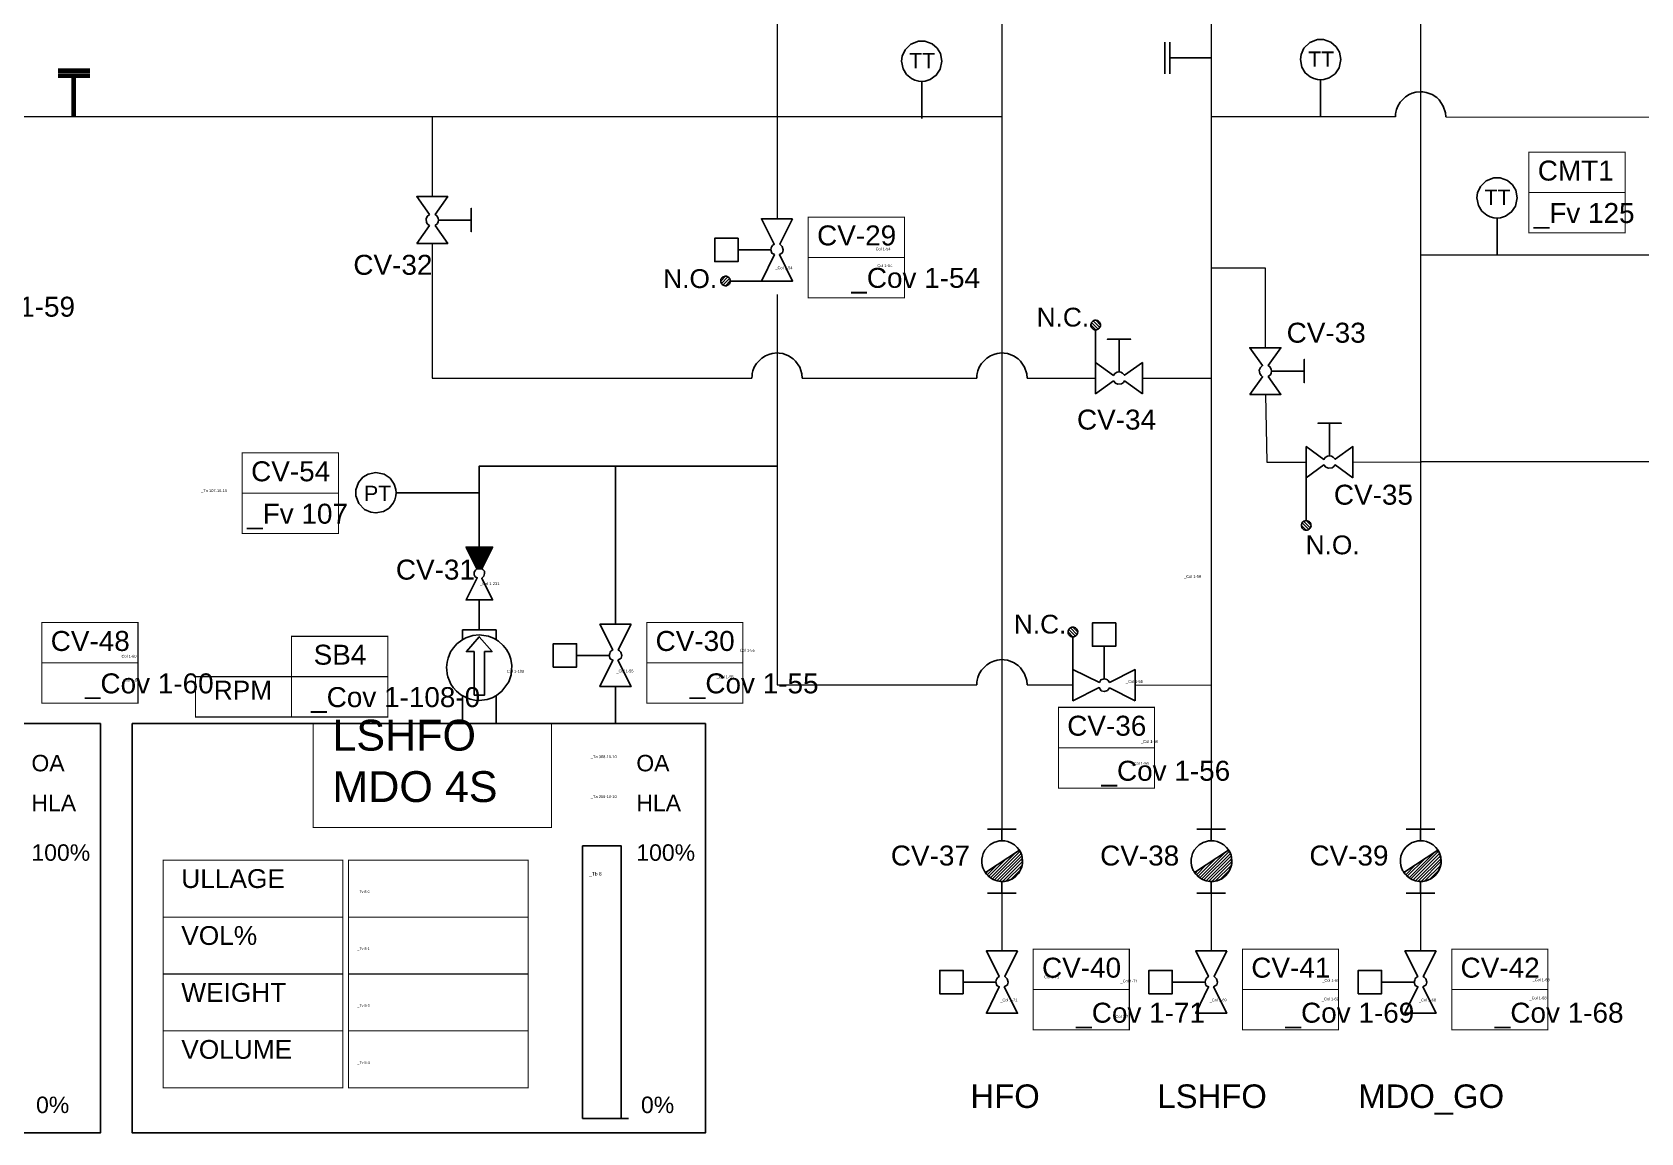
# Model space of a CAD drawing. Header units: millimetres. Extents: x 3560 to 26675, y 33959 to 46412.
# Drawn here: x 10090 to 16937, y 34807 to 39491 of the extents above; entities that cross this region are included whole.
import ezdxf
from ezdxf.enums import TextEntityAlignment as Align

# ---------------------------------------------------------------- set-up
doc = ezdxf.new("R2010")
doc.units = ezdxf.units.MM
for name, color, linetype in [('Alarm text', 1, 'Continuous'), ('Ballast', 80, 'Continuous'), ('Bar graph', 200, 'Continuous'), ('Cargo lines', 80, 'Continuous'), ('Control valve', 11, 'Continuous'), ('Free values', 80, 'Continuous'), ('Graph', 100, 'Continuous'), ('level alarm', 255, 'Continuous'), ('LSHFO lines', 50, 'Continuous'), ('MDO lines', 200, 'Continuous'), ('Object fields', 21, 'Continuous'), ('Objects not controlled', 40, 'Continuous'), ('Pump text', 90, 'Continuous'), ('Pumps', 130, 'Continuous'), ('TEKST', 7, 'Continuous'), ('Typical valve position', 1, 'Continuous')]:
    doc.layers.add(name, color=color, linetype=linetype)
doc.layers.add('HFO lines', color=13, linetype='Continuous', lineweight=100)
doc.layers.add('Pressure transmitters', color=30, linetype='Continuous', lineweight=25, plot=False)
doc.styles.add('Arial', font='arial.ttf', dxfattribs={"height": 50})
doc.styles.get("Standard").update_dxf_attribs({"font": 'arial.ttf'})

msp = doc.modelspace()

# ---------------------------------------------------------------- hatches: boundary and pattern name
at = {"layer": 'Objects not controlled'}
h = msp.add_hatch(dxfattribs=at)
h.set_pattern_fill('ANSI31', color=256, scale=36.0525, angle=-270)
h.set_pattern_definition([(135, (8759.854, 25942.0678), (-3.1866209, -3.1866209), [])])
h.paths.add_polyline_path([(11937, 37300.1), (11983.2, 37207.8), (12003.3, 37207.8), (12049.5, 37300.1)])
h = msp.add_hatch(dxfattribs=at)
h.set_pattern_fill('ANSI31', color=256, scale=3)
h.set_pattern_definition([(45, (-938.876, -5980.795), (-6.735192, 6.735192), [])])
h.paths.add_polyline_path([(14147, 35914.8), (14152.5, 35907.5), (14158.1, 35901.5), (14169.6, 35891.7), (14180.5, 35885.4), (14196.7, 35879.3), (14212, 35876.7), (14227.8, 35877), (14245, 35880.9), (14262.1, 35888.1), (14278, 35900.6), (14287.6, 35910.4), (14298.7, 35930.6), (14303.4, 35945.7), (14305, 35953.4), (14304.3, 35971.1), (14301.8, 35988.3), (14297.6, 35999.5), (14293.9, 36006.6), (14291.8, 36009.8)])
h = msp.add_hatch(dxfattribs=at)
h.set_pattern_fill('ANSI31', color=256, scale=3)
h.set_pattern_definition([(45, (-48.11, -5980.795), (-6.735192, 6.735192), [])])
h.paths.add_polyline_path([(15037.8, 35914.8), (15043.3, 35907.5), (15048.9, 35901.5), (15060.4, 35891.7), (15071.2, 35885.4), (15087.5, 35879.3), (15102.7, 35876.7), (15118.5, 35877), (15135.8, 35880.9), (15152.9, 35888.1), (15168.8, 35900.6), (15178.3, 35910.4), (15189.5, 35930.6), (15194.1, 35945.7), (15195.7, 35953.4), (15195, 35971.1), (15192.6, 35988.3), (15188.4, 35999.5), (15184.7, 36006.6), (15182.6, 36009.8)])
h = msp.add_hatch(dxfattribs=at)
h.set_pattern_fill('ANSI31', color=256, scale=3)
h.set_pattern_definition([(45, (842.656, -5980.795), (-6.735192, 6.735192), [])])
h.paths.add_polyline_path([(15928.5, 35914.8), (15934.1, 35907.5), (15939.7, 35901.5), (15951.1, 35891.7), (15962, 35885.4), (15978.3, 35879.3), (15993.5, 35876.7), (16009.3, 35877), (16026.6, 35880.9), (16043.7, 35888.1), (16059.6, 35900.6), (16069.1, 35910.4), (16080.3, 35930.6), (16084.9, 35945.7), (16086.5, 35953.4), (16085.8, 35971.1), (16083.4, 35988.3), (16079.1, 35999.5), (16075.4, 36006.6), (16073.3, 36009.8)])
at = {"layer": 'Typical valve position'}
h = msp.add_hatch(dxfattribs=at)
h.set_pattern_fill('ANSI31', color=256, scale=3, angle=180)
h.set_pattern_definition([(225, (26459.93, 78327.259), (6.735192, -6.735192), [])])
h.paths.add_polyline_path([(13061.4, 38429.9), (13061.5, 38432.3), (13061.1, 38436.1), (13058.9, 38442.3), (13056.1, 38446.1), (13050.6, 38450.4), (13045.4, 38452.3), (13039.1, 38452.7), (13031.9, 38450.6), (13028.9, 38448.9), (13026, 38446.3), (13023.7, 38443.3), (13021.8, 38439.5), (13020.6, 38434.9), (13020.8, 38428.4), (13022, 38424.5), (13024.8, 38419.7), (13027.5, 38416.8), (13030.5, 38414.6), (13035.4, 38412.5), (13039.6, 38411.8), (13043.2, 38411.8), (13045.9, 38412.3), (13050.1, 38413.9), (13053.2, 38415.7), (13055.9, 38418.2), (13058.1, 38420.9), (13059.8, 38424.1), (13061, 38427.9)])
h = msp.add_hatch(dxfattribs=at)
h.set_pattern_fill('ANSI31', color=256, scale=3, angle=450)
h.set_pattern_definition([(135, (54511.552, 24825.949), (-6.735192, -6.735192), [])])
h.paths.add_polyline_path([(14616.5, 38224.4), (14620.4, 38224.7), (14626.6, 38227), (14630.4, 38229.7), (14634.7, 38235.2), (14636.6, 38240.5), (14637, 38246.8), (14634.9, 38254), (14633.2, 38256.9), (14630.6, 38259.9), (14627.6, 38262.2), (14623.8, 38264.1), (14619.2, 38265.2), (14612.7, 38265), (14608.8, 38263.9), (14603.9, 38261.1), (14601.1, 38258.4), (14598.9, 38255.4), (14596.8, 38250.5), (14596.1, 38246.3), (14596.1, 38242.7), (14596.6, 38240), (14598.2, 38235.7), (14600, 38232.7), (14602.5, 38230), (14605.2, 38227.8), (14608.4, 38226.1), (14612.2, 38224.8), (14614.1, 38224.5)])
h = msp.add_hatch(dxfattribs=at)
h.set_pattern_fill('ANSI31', color=256, scale=3, angle=270)
h.set_pattern_definition([(315, (-24382.423, 50810.933), (6.735192, 6.735192), [])])
h.paths.add_polyline_path([(15512.6, 37412.5), (15508.7, 37412.1), (15502.5, 37409.9), (15498.7, 37407.1), (15494.5, 37401.6), (15492.5, 37396.4), (15492.2, 37390.1), (15494.2, 37382.9), (15496, 37380), (15498.6, 37377), (15501.5, 37374.7), (15505.3, 37372.8), (15510, 37371.6), (15516.5, 37371.8), (15520.3, 37373), (15525.2, 37375.8), (15528.1, 37378.5), (15530.2, 37381.5), (15532.3, 37386.4), (15533.1, 37390.6), (15533, 37394.2), (15532.5, 37396.9), (15530.9, 37401.2), (15529.1, 37404.2), (15526.7, 37406.9), (15524, 37409.1), (15520.7, 37410.8), (15517, 37412), (15515, 37412.4)])
h = msp.add_hatch(dxfattribs=at)
h.set_pattern_fill('ANSI31', color=256, scale=3, angle=450)
h.set_pattern_definition([(135, (54414.643, 23519.291), (-6.735192, -6.735192), [])])
h.paths.add_polyline_path([(14519.6, 36917.7), (14523.5, 36918.1), (14529.7, 36920.3), (14533.5, 36923.1), (14537.7, 36928.6), (14539.7, 36933.8), (14540.1, 36940.2), (14538, 36947.4), (14536.3, 36950.3), (14533.6, 36953.2), (14530.7, 36955.5), (14526.9, 36957.4), (14522.3, 36958.6), (14515.7, 36958.4), (14511.9, 36957.2), (14507, 36954.4), (14504.2, 36951.7), (14502, 36948.7), (14499.9, 36943.9), (14499.2, 36939.6), (14499.2, 36936), (14499.7, 36933.3), (14501.3, 36929.1), (14503.1, 36926), (14505.6, 36923.3), (14508.3, 36921.2), (14511.5, 36919.4), (14515.3, 36918.2), (14517.2, 36917.9)])

# ---------------------------------------------------------------- linework, layer by layer
at = {"layer": 'Bar graph'}
msp.add_lwpolyline([(12597.3, 34867.3), (12628.5, 34867.3)], dxfattribs=at)
at = {"layer": 'Cargo lines', "linetype": 'Continuous', "lineweight": 20}
for points in [[(11793, 38592.5), (11793, 38019), (13153.3, 38019)], [(13367.4, 38019), (14110.6, 38019)], [(14324.7, 38019), (14616.5, 38019)]]:
    msp.add_lwpolyline(points, dxfattribs=at)
at = {"layer": 'Cargo lines'}
for points in [[(13367.4, 38019), (13365.9, 38036.8), (13357, 38065.1), (13339, 38091.6), (13329.2, 38100.9), (13309.6, 38114), (13284.5, 38123.3), (13269.5, 38125.6), (13260.3, 38126.4), (13240.3, 38124.1), (13225.3, 38120.1), (13211.4, 38114.2), (13195.9, 38104.4), (13173.2, 38081.2), (13163.7, 38065.1), (13158, 38050.3), (13155.2, 38039.2), (13153.9, 38030.7), (13153.3, 38019)], [(14324.7, 38019), (14323.2, 38036.8), (14314.3, 38065.1), (14296.4, 38091.6), (14286.5, 38100.9), (14267, 38114), (14241.8, 38123.3), (14226.8, 38125.6), (14217.7, 38126.4), (14197.6, 38124.1), (14182.7, 38120.1), (14168.7, 38114.2), (14153.2, 38104.4), (14130.5, 38081.2), (14121, 38065.1), (14115.3, 38050.3), (14112.5, 38039.2), (14111.2, 38030.7), (14110.6, 38019)]]:
    msp.add_lwpolyline(points, dxfattribs=at)
at = {"layer": 'Control valve'}
for points in [[(13326.6, 38697.2), (13194.1, 38697.2), (13248.5, 38588.4), (13241, 38582.9), (13238.1, 38578.8), (13235.5, 38572.9), (13233.8, 38564.7), (13094.7, 38564.7), (13094.7, 38614.4), (12995.4, 38614.4), (12995.4, 38515.1), (13094.7, 38515.1), (13094.7, 38564.7), (13233.8, 38564.7), (13237.9, 38550.5), (13249, 38545), (13194.1, 38432.3), (13326.6, 38432.3), (13270.5, 38544.5), (13284, 38552.9), (13286.8, 38564.7), (13282.5, 38579.2), (13277.3, 38583.8), (13272.2, 38588.4)], [(14784.6, 36646.1), (14784.6, 36778.5), (14675.8, 36724.1), (14670.2, 36731.6), (14666.2, 36734.6), (14660.2, 36737.1), (14652.1, 36738.8), (14652.1, 36877.9), (14701.8, 36877.9), (14701.8, 36977.3), (14602.4, 36977.3), (14602.4, 36877.9), (14652.1, 36877.9), (14652.1, 36738.8), (14637.9, 36734.7), (14632.4, 36723.6), (14519.6, 36778.5), (14519.6, 36646.1), (14631.9, 36702.2), (14640.3, 36688.6), (14652.1, 36685.8), (14666.6, 36690.1), (14671.2, 36695.3), (14675.8, 36700.4)], [(12639.3, 36971.3), (12506.8, 36971.3), (12561.2, 36862.5), (12553.7, 36856.9), (12550.8, 36852.8), (12548.2, 36846.9), (12546.5, 36838.8), (12407.4, 36838.8), (12407.4, 36888.5), (12308.1, 36888.5), (12308.1, 36789.1), (12407.4, 36789.1), (12407.4, 36838.8), (12546.5, 36838.8), (12550.6, 36824.6), (12561.7, 36819.1), (12506.8, 36706.3), (12639.3, 36706.3), (12583.1, 36818.5), (12596.7, 36826.9), (12599.5, 36838.8), (12595.2, 36853.3), (12590, 36857.9), (12584.9, 36862.5)], [(14283.9, 35580.8), (14151.4, 35580.8), (14205.8, 35472), (14198.3, 35466.4), (14195.4, 35462.3), (14192.9, 35456.4), (14191.2, 35448.3), (14052.1, 35448.3), (14052.1, 35498), (13952.7, 35498), (13952.7, 35398.6), (14052.1, 35398.6), (14052.1, 35448.3), (14191.2, 35448.3), (14195.3, 35434.1), (14206.4, 35428.6), (14151.4, 35315.8), (14283.9, 35315.8), (14227.8, 35428), (14241.4, 35436.4), (14244.2, 35448.3), (14239.8, 35462.8), (14234.7, 35467.4), (14229.5, 35472)], [(15174.7, 35580.8), (15042.2, 35580.8), (15096.6, 35472), (15089.1, 35466.4), (15086.2, 35462.3), (15083.7, 35456.4), (15081.9, 35448.3), (14942.8, 35448.3), (14942.8, 35498), (14843.5, 35498), (14843.5, 35398.6), (14942.8, 35398.6), (14942.8, 35448.3), (15081.9, 35448.3), (15086.1, 35434.1), (15097.1, 35428.6), (15042.2, 35315.8), (15174.7, 35315.8), (15118.6, 35428), (15132.1, 35436.4), (15134.9, 35448.3), (15130.6, 35462.8), (15125.4, 35467.4), (15120.3, 35472)], [(16065.4, 35580.8), (15933, 35580.8), (15987.4, 35472), (15979.9, 35466.4), (15976.9, 35462.3), (15974.4, 35456.4), (15972.7, 35448.3), (15833.6, 35448.3), (15833.6, 35498), (15734.2, 35498), (15734.2, 35398.6), (15833.6, 35398.6), (15833.6, 35448.3), (15972.7, 35448.3), (15976.8, 35434.1), (15987.9, 35428.6), (15933, 35315.8), (16065.4, 35315.8), (16009.3, 35428), (16022.9, 35436.4), (16025.7, 35448.3), (16021.4, 35462.8), (16016.2, 35467.4), (16011, 35472)]]:
    msp.add_lwpolyline(points, close=True, dxfattribs=at)
at = {"layer": 'Graph'}
msp.add_lwpolyline([(12432.5, 34867.2), (12597.3, 34867.2), (12597.3, 36028.1), (12432.5, 36028.1)], close=True, dxfattribs=at)
at = {"layer": 'HFO lines', "linetype": 'Continuous', "lineweight": 20}
for points in [[(14217.6, 41807.9), (14217.7, 36099.8)], [(14217.7, 39130.6), (6869.3, 39130.6)], [(11793, 39130.6), (11793, 38791.3)], [(14217.7, 35827.1), (14217.7, 35580.8)]]:
    msp.add_lwpolyline(points, dxfattribs=at)
at = {"layer": 'HFO lines'}
for points in [[(10200.3, 39328.1), (10335.1, 39328.1)], [(10200.3, 39306.5), (10335.1, 39306.5)], [(10267.7, 39130.6), (10267.7, 39306.5)]]:
    msp.add_lwpolyline(points, dxfattribs=at)
at = {"layer": 'LSHFO lines', "linetype": 'Continuous', "lineweight": 20}
for points in [[(15108.3, 41807.9), (15108.4, 36099.8)], [(13260.3, 39630), (13260.3, 38697.2)], [(15892.1, 39130.6), (15108.4, 39130.6)], [(16106.3, 39130.6), (19302, 39126.6)], [(15339, 38148.1), (15339, 38487.5), (15108.4, 38487.5)], [(13260.3, 38374.2), (13260.3, 36713.8), (14110.6, 36713.8)], [(14815.3, 38019), (15108.4, 38019)], [(15339, 37949.4), (15345.2, 37661.4), (15512.6, 37661.4)], [(14324.7, 36713.8), (14519.6, 36713.8)], [(14784.6, 36712.3), (15108.4, 36713.8)], [(15108.4, 35827.1), (15108.4, 35580.8)]]:
    msp.add_lwpolyline(points, dxfattribs=at)
at = {"layer": 'LSHFO lines'}
for points in [[(14910.9, 39314.7), (14910.9, 39449.5)], [(14932.5, 39314.7), (14932.5, 39449.5)], [(15108.4, 39382.1), (14932.5, 39382.1)], [(16106.3, 39130.6), (16104.8, 39148.5), (16095.8, 39176.7), (16077.9, 39203.2), (16068.1, 39212.6), (16048.5, 39225.7), (16023.3, 39234.9), (16008.4, 39237.3), (15999.2, 39238.1), (15979.1, 39235.8), (15964.2, 39231.8), (15950.3, 39225.8), (15934.7, 39216.1), (15912.1, 39192.8), (15902.6, 39176.7), (15896.8, 39162), (15894.1, 39150.9), (15892.8, 39142.4), (15892.1, 39130.6)], [(11993.3, 37300.1), (11993.3, 37644.4), (13260.3, 37644.4)], [(12573, 36971.3), (12573, 37274.7), (12573, 37644.4)], [(11993.3, 37075.2), (11993.3, 36947.3)], [(14324.7, 36713.8), (14323.2, 36731.6), (14314.3, 36759.9), (14296.4, 36786.4), (14286.5, 36795.7), (14267, 36808.8), (14241.8, 36818.1), (14226.8, 36820.4), (14217.7, 36821.2), (14197.6, 36818.9), (14182.7, 36814.9), (14168.7, 36809), (14153.2, 36799.2), (14130.5, 36776), (14121, 36759.9), (14115.3, 36745.1), (14112.5, 36734), (14111.2, 36725.5), (14110.6, 36713.8)], [(12573, 36706.3), (12573, 36548.6)]]:
    msp.add_lwpolyline(points, dxfattribs=at)
at = {"layer": 'MDO lines', "linetype": 'Continuous', "lineweight": 20}
for points in [[(15999.1, 41807.9), (15999.2, 36099.8)], [(18994.2, 38541.8), (15999.2, 38542.3)], [(15711.3, 37661.4), (16003, 37662.7)], [(17148.4, 37662.8), (15999.2, 37662.8)], [(15999.2, 35827.1), (15999.2, 35580.8), (15999.2, 35580.8), (15999.2, 35580.8)]]:
    msp.add_lwpolyline(points, dxfattribs=at)
at = {"layer": 'Object fields', "const_width": 4.38}
for points in [[(16869.8, 38980.4), (16460.7, 38980.4), (16460.7, 38808.7), (16869.8, 38808.7), (16869.8, 38980.4)], [(16869.8, 38808.7), (16460.7, 38808.7), (16460.7, 38637.1), (16869.8, 38637.1), (16869.8, 38808.7)], [(13802.4, 38704.5), (13393.4, 38704.5), (13393.4, 38532.8), (13802.4, 38532.8), (13802.4, 38704.5)], [(13802.4, 38532.8), (13393.4, 38532.8), (13393.4, 38361.1), (13802.4, 38361.1), (13802.4, 38532.8)], [(11393.5, 37700.6), (10984.5, 37700.6), (10984.5, 37528.9), (11393.5, 37528.9), (11393.5, 37700.6)], [(11393.5, 37528.9), (10984.5, 37528.9), (10984.5, 37357.2), (11393.5, 37357.2), (11393.5, 37528.9)], [(10540.6, 36978.5), (10131.5, 36978.5), (10131.5, 36806.9), (10540.6, 36806.9), (10540.6, 36978.5)], [(13115.1, 36978.5), (12706.1, 36978.5), (12706.1, 36806.9), (13115.1, 36806.9), (13115.1, 36978.5)], [(11603.6, 36920), (11194.5, 36920), (11194.5, 36748.3), (11603.6, 36748.3), (11603.6, 36920)], [(10540.6, 36806.9), (10131.5, 36806.9), (10131.5, 36635.2), (10540.6, 36635.2), (10540.6, 36806.9)], [(13115.1, 36806.9), (12706.1, 36806.9), (12706.1, 36635.2), (13115.1, 36635.2), (13115.1, 36806.9)], [(11194.5, 36748.3), (10785.4, 36748.3), (10785.4, 36576.7), (11194.5, 36576.7), (11194.5, 36748.3)], [(11603.6, 36748.3), (11194.5, 36748.3), (11194.5, 36576.7), (11603.6, 36576.7), (11603.6, 36748.3)], [(14867.1, 36617.8), (14458, 36617.8), (14458, 36446.1), (14867.1, 36446.1), (14867.1, 36617.8)], [(12301.1, 36548.6), (11285.5, 36548.6), (11285.5, 36106.9), (12301.1, 36106.9), (12301.1, 36548.6)], [(14867.1, 36446.1), (14458, 36446.1), (14458, 36274.4), (14867.1, 36274.4), (14867.1, 36446.1)], [(11411.9, 35967.7), (10647.3, 35967.7), (10647.3, 35725.3), (11411.9, 35725.3), (11411.9, 35967.7)], [(12201.5, 35967.7), (11436.8, 35967.7), (11436.8, 35725.3), (12201.5, 35725.3), (12201.5, 35967.7)], [(11411.9, 35725.3), (10647.3, 35725.3), (10647.3, 35482.9), (11411.9, 35482.9), (11411.9, 35725.3)], [(12201.5, 35725.3), (11436.8, 35725.3), (11436.8, 35482.9), (12201.5, 35482.9), (12201.5, 35725.3)], [(14759.8, 35588), (14350.7, 35588), (14350.7, 35416.4), (14759.8, 35416.4), (14759.8, 35588)], [(15650.5, 35588), (15241.5, 35588), (15241.5, 35416.4), (15650.5, 35416.4), (15650.5, 35588)], [(16541.3, 35588), (16132.2, 35588), (16132.2, 35416.4), (16541.3, 35416.4), (16541.3, 35588)], [(11411.9, 35482.9), (10647.3, 35482.9), (10647.3, 35240.6), (11411.9, 35240.6), (11411.9, 35482.9)], [(12201.5, 35482.9), (11436.8, 35482.9), (11436.8, 35240.6), (12201.5, 35240.6), (12201.5, 35482.9)], [(14759.8, 35416.4), (14350.7, 35416.4), (14350.7, 35244.7), (14759.8, 35244.7), (14759.8, 35416.4)], [(15650.5, 35416.4), (15241.5, 35416.4), (15241.5, 35244.7), (15650.5, 35244.7), (15650.5, 35416.4)], [(16541.3, 35416.4), (16132.2, 35416.4), (16132.2, 35244.7), (16541.3, 35244.7), (16541.3, 35416.4)], [(11411.9, 35240.6), (10647.3, 35240.6), (10647.3, 34998.2), (11411.9, 34998.2), (11411.9, 35240.6)], [(12201.5, 35240.6), (11436.8, 35240.6), (11436.8, 34998.2), (12201.5, 34998.2), (12201.5, 35240.6)]]:
    msp.add_lwpolyline(points, dxfattribs=at)
at = {"layer": 'Object fields'}
for points in [[(7941.7, 36548.6), (7941.7, 34806.9), (10380.7, 34806.9), (10380.7, 36548.6)], [(7941.7, 36548.6), (10380.7, 36548.6)], [(10516.3, 36548.6), (10516.3, 34806.9), (12955.3, 34806.9), (12955.3, 36548.6)], [(10516.3, 36548.6), (12955.3, 36548.6)]]:
    msp.add_lwpolyline(points, dxfattribs=at)
at = {"layer": 'Objects not controlled'}
for points in [[(11726.7, 38592.5), (11859.2, 38592.5), (11805.4, 38668.5), (11814.6, 38676.6), (11818.1, 38683.5), (11819.4, 38691.9), (11958.6, 38691.9), (11958.6, 38642.2), (11958.6, 38741.6), (11958.6, 38691.9), (11819.4, 38691.9), (11818.1, 38700.3), (11812, 38710.3), (11804.8, 38715.5), (11859.2, 38791.3), (11726.7, 38791.3), (11781.1, 38715.6), (11771.4, 38707.3), (11766.8, 38696.4), (11768.7, 38681.3), (11774.5, 38672.9), (11781.1, 38668.2), (11726.7, 38592.5)], [(14815.3, 37952.7), (14815.3, 38085.2), (14739.3, 38031.4), (14731.3, 38040.6), (14724.3, 38044.1), (14715.9, 38045.4), (14715.9, 38184.6), (14765.6, 38184.6), (14666.2, 38184.6), (14715.9, 38184.6), (14715.9, 38045.4), (14707.5, 38044.1), (14697.5, 38038), (14692.3, 38030.8), (14616.5, 38085.2), (14616.5, 37952.7), (14692.2, 38007.1), (14700.5, 37997.4), (14711.4, 37992.8), (14726.5, 37994.7), (14734.9, 38000.5), (14739.6, 38007.1), (14815.3, 37952.7)], [(15272.7, 37949.4), (15405.2, 37949.4), (15351.4, 38025.4), (15360.6, 38033.4), (15364.1, 38040.4), (15365.5, 38048.8), (15504.6, 38048.8), (15504.6, 37999.1), (15504.6, 38098.5), (15504.6, 38048.8), (15365.5, 38048.8), (15364.1, 38057.1), (15358, 38067.2), (15350.8, 38072.4), (15405.2, 38148.1), (15272.7, 38148.1), (15327.1, 38072.5), (15317.4, 38064.2), (15312.9, 38053.3), (15314.7, 38038.2), (15320.5, 38029.8), (15327.1, 38025.1), (15272.7, 37949.4)], [(15711.3, 37595.2), (15711.3, 37727.7), (15635.3, 37673.9), (15627.3, 37683), (15620.3, 37686.6), (15611.9, 37687.9), (15611.9, 37827), (15661.6, 37827), (15562.3, 37827), (15611.9, 37827), (15611.9, 37687.9), (15603.6, 37686.6), (15593.5, 37680.5), (15588.3, 37673.2), (15512.6, 37727.7), (15512.6, 37595.2), (15588.2, 37649.6), (15596.6, 37639.9), (15607.4, 37635.3), (15622.5, 37637.1), (15630.9, 37643), (15635.7, 37649.6), (15711.3, 37595.2)], [(12049.5, 37300.1), (11937, 37300.1), (11983.2, 37207.8), (11977.1, 37202), (11971.3, 37192.6), (11971.5, 37182.1), (11975.7, 37173.6), (11984.1, 37169.4), (11937, 37075.2), (12049.5, 37075.2), (12003.3, 37167.5), (12006.4, 37169.8), (12012, 37176.1), (12015.8, 37187.7), (12015.8, 37196.7), (12007.7, 37204), (12003.3, 37207.8), (12009.1, 37219.2), (12017.8, 37236.7), (12026.4, 37254), (12049.5, 37300.1)], [(12003.3, 37207.8), (11983.2, 37207.8), (11937, 37300.1), (12049.5, 37300.1), (12003.3, 37207.8)], [(14291.9, 36009.8), (14147, 35914.8), (14152.5, 35907.5), (14158.1, 35901.5), (14169.6, 35891.7), (14180.5, 35885.4), (14196.7, 35879.3), (14212, 35876.7), (14226.8, 35876.7), (14245, 35880.9), (14262.1, 35888.1), (14278, 35900.6), (14287.6, 35910.4), (14298.7, 35930.6), (14303.4, 35945.7), (14305, 35953.4), (14305, 35962.5), (14303.5, 35979.6), (14301.8, 35988.3), (14297.8, 35999), (14293.9, 36006.6), (14291.8, 36009.8)], [(15182.6, 36009.8), (15037.8, 35914.8), (15043.3, 35907.5), (15048.9, 35901.5), (15060.4, 35891.7), (15071.2, 35885.4), (15087.5, 35879.3), (15102.7, 35876.7), (15117.6, 35876.7), (15135.8, 35880.9), (15152.9, 35888.1), (15168.8, 35900.6), (15178.3, 35910.4), (15189.5, 35930.6), (15194.1, 35945.7), (15195.7, 35953.4), (15195.8, 35962.5), (15194.3, 35979.6), (15192.6, 35988.3), (15188.6, 35999), (15184.7, 36006.6), (15182.6, 36009.8)], [(16073.4, 36009.8), (15928.5, 35914.8), (15934.1, 35907.5), (15939.7, 35901.5), (15951.1, 35891.7), (15962, 35885.4), (15978.3, 35879.3), (15993.5, 35876.7), (16008.3, 35876.7), (16026.6, 35880.9), (16043.7, 35888.1), (16059.6, 35900.6), (16069.1, 35910.4), (16080.3, 35930.6), (16084.9, 35945.7), (16086.5, 35953.4), (16086.6, 35962.5), (16085.1, 35979.6), (16083.4, 35988.3), (16079.4, 35999), (16075.4, 36006.6), (16073.3, 36009.8)]]:
    msp.add_lwpolyline(points, close=True, dxfattribs=at)
for points in [[(14156.5, 36099.8), (14278.8, 36099.8)], [(14217.7, 36050), (14217.7, 36099.8)], [(15047.3, 36099.8), (15169.6, 36099.8)], [(15108.4, 36050), (15108.4, 36099.8)], [(15938, 36099.8), (16060.4, 36099.8)], [(15999.2, 36050), (15999.2, 36099.8)], [(14293.9, 36006.6), (14289.8, 36013), (14283.1, 36021.4), (14270.7, 36032.7), (14258.9, 36040.2), (14243.4, 36046.5), (14230.5, 36049.2), (14217.7, 36050), (14206.4, 36049.1), (14197.3, 36047.3), (14182.7, 36042.2), (14166.4, 36032.5), (14155.7, 36022.9), (14145.4, 36009.6), (14138.4, 35996.1), (14134.5, 35984), (14132.4, 35971.8), (14132.2, 35957.4), (14134.1, 35944.2), (14136.9, 35934.4), (14141.4, 35923.9), (14143.6, 35919.9), (14150.4, 35909.8), (14160.7, 35898.8), (14169.6, 35891.7), (14180.5, 35885.4), (14196.7, 35879.3), (14212, 35876.7), (14228, 35877), (14242.2, 35879.7), (14262.1, 35888.1), (14273.3, 35895.8), (14287.6, 35910.4), (14295.7, 35923.2), (14301.8, 35938), (14305, 35953.4), (14304.3, 35971.1), (14301.8, 35988.3), (14297.6, 35999.5), (14293.9, 36006.6)], [(15184.7, 36006.6), (15180.6, 36013), (15173.9, 36021.4), (15161.5, 36032.7), (15149.7, 36040.2), (15134.1, 36046.5), (15121.3, 36049.2), (15108.4, 36050), (15097.2, 36049.1), (15088.1, 36047.3), (15073.5, 36042.2), (15057.2, 36032.5), (15046.5, 36022.9), (15036.1, 36009.6), (15029.2, 35996.1), (15025.3, 35984), (15023.2, 35971.8), (15022.9, 35957.4), (15024.9, 35944.2), (15027.7, 35934.4), (15032.2, 35923.9), (15034.4, 35919.9), (15041.2, 35909.8), (15051.5, 35898.8), (15060.4, 35891.7), (15071.2, 35885.4), (15087.5, 35879.3), (15102.7, 35876.7), (15118.7, 35877), (15133, 35879.7), (15152.9, 35888.1), (15164.1, 35895.8), (15178.3, 35910.4), (15186.5, 35923.2), (15192.5, 35938), (15195.7, 35953.4), (15195, 35971.1), (15192.6, 35988.3), (15188.4, 35999.5), (15184.7, 36006.6)], [(16075.4, 36006.6), (16071.3, 36013), (16064.7, 36021.4), (16052.3, 36032.7), (16040.4, 36040.2), (16024.9, 36046.5), (16012, 36049.2), (15999.2, 36050), (15988, 36049.1), (15978.9, 36047.3), (15964.2, 36042.2), (15947.9, 36032.5), (15937.3, 36022.9), (15926.9, 36009.6), (15920, 35996.1), (15916, 35984), (15913.9, 35971.8), (15913.7, 35957.4), (15915.6, 35944.2), (15918.4, 35934.4), (15922.9, 35923.9), (15925.1, 35919.9), (15931.9, 35909.8), (15942.2, 35898.8), (15951.1, 35891.7), (15962, 35885.4), (15978.3, 35879.3), (15993.5, 35876.7), (16009.5, 35877), (16023.8, 35879.7), (16043.7, 35888.1), (16054.8, 35895.8), (16069.1, 35910.4), (16077.3, 35923.2), (16083.3, 35938), (16086.5, 35953.4), (16085.8, 35971.1), (16083.4, 35988.3), (16079.1, 35999.5), (16075.4, 36006.6)], [(14291.9, 36009.8), (14147, 35914.8)], [(15182.6, 36009.8), (15037.8, 35914.8)], [(16073.4, 36009.8), (15928.5, 35914.8)], [(14217.6, 35827.1), (14217.6, 35876.8)], [(15108.3, 35827.1), (15108.3, 35876.8)], [(15999.1, 35827.1), (15999.1, 35876.8)], [(14156.5, 35827.1), (14278.8, 35827.1)], [(15047.3, 35827.1), (15169.6, 35827.1)], [(15938, 35827.1), (16060.4, 35827.1)]]:
    msp.add_lwpolyline(points, dxfattribs=at)
at = {"layer": 'Pressure transmitters'}
for points in [[(13876.5, 39123.8), (13876.5, 39281.6), (13890.3, 39282.8), (13912.6, 39289.6), (13938.1, 39307.7), (13955.3, 39333.2), (13962.5, 39367.7), (13956.2, 39400), (13942.6, 39422.9), (13920, 39442), (13889.1, 39452.8), (13862.9, 39452.7), (13830.4, 39440.4), (13805.7, 39416.7), (13793.2, 39389.4), (13790.4, 39367.7), (13796.8, 39335.1), (13811.4, 39311.3), (13832.3, 39293.9), (13846.9, 39286.9), (13863.2, 39282.7), (13876.5, 39281.6), (13876.5, 39130.6)], [(15573.9, 39130.6), (15573.9, 39288.4), (15587.7, 39289.5), (15610.1, 39296.4), (15635.6, 39314.4), (15652.7, 39339.9), (15660, 39374.5), (15653.7, 39406.8), (15640, 39429.6), (15617.4, 39448.7), (15586.5, 39459.6), (15560.3, 39459.5), (15527.9, 39447.2), (15503.1, 39423.5), (15490.6, 39396.2), (15487.8, 39374.5), (15494.2, 39341.9), (15508.9, 39318.1), (15529.7, 39300.6), (15544.4, 39293.7), (15560.7, 39289.5), (15573.9, 39288.4), (15573.9, 39137.4)], [(16325.1, 38542.2), (16325.1, 38700), (16338.9, 38701.1), (16361.3, 38708), (16386.8, 38726), (16404, 38751.5), (16411.2, 38786.1), (16404.9, 38818.4), (16391.2, 38841.2), (16368.7, 38860.3), (16337.7, 38871.2), (16311.5, 38871.1), (16279.1, 38858.8), (16254.4, 38835.1), (16241.9, 38807.8), (16239.1, 38786.1), (16245.5, 38753.5), (16260.1, 38729.7), (16281, 38712.2), (16295.6, 38705.3), (16311.9, 38701.1), (16325.1, 38700), (16325.1, 38549)], [(11993.3, 37531.1), (11639.2, 37531.1), (11638.1, 37544.9), (11631.3, 37567.3), (11613.2, 37592.8), (11587.7, 37610), (11553.2, 37617.2), (11520.8, 37610.9), (11498, 37597.2), (11478.9, 37574.7), (11468, 37543.7), (11468.2, 37517.5), (11480.5, 37485.1), (11504.2, 37460.4), (11531.4, 37447.9), (11553.2, 37445.1), (11585.7, 37451.5), (11609.5, 37466.1), (11627, 37487), (11634, 37501.6), (11638.2, 37517.9), (11639.2, 37531.1), (11986.5, 37531.1)]]:
    msp.add_lwpolyline(points, dxfattribs=at)
at = {"layer": 'Pumps'}
msp.add_lwpolyline([(11993.3, 36647.5), (11974.2, 36648.8), (11954.6, 36652.9), (11934.7, 36660.4), (11915, 36671.6), (11896.5, 36686.5), (11882.1, 36702.9), (11872.7, 36717), (11865.8, 36730.6), (11859.5, 36748), (11856.7, 36759.9), (11854.4, 36777.2), (11853.7, 36786.7), (11856, 36810), (11860.2, 36827.6), (11871.2, 36853.7), (11882.7, 36871.4), (11897.7, 36888), (11918.5, 36904.1), (11936.2, 36913.7), (11965.2, 36923.1), (11993.3, 36925.9), (12032.2, 36920.4), (12056.5, 36910.8), (12074.7, 36899.6), (12095.2, 36881.5), (12108.7, 36864.5), (12120.2, 36843.8), (12127.6, 36823.5), (12132.2, 36795.5), (12129.1, 36755.9), (12118.6, 36726.1), (12089.5, 36686.1), (12066.4, 36668.2), (12048.5, 36658.9), (12026.1, 36651.4), (12003.8, 36647.9), (11993.3, 36647.5)], close=True, dxfattribs=at)
for points in [[(11922, 36947.3), (11922, 36906)], [(11922, 36947.3), (12064.6, 36947.3)], [(11970.7, 36669.8), (11970.7, 36854.8), (11938.6, 36854.8), (11993.3, 36918.1), (12047.9, 36854.8), (12015.9, 36854.8), (12015.9, 36669.8), (11970.7, 36669.8)], [(12064.6, 36947.3), (12064.6, 36905.8)], [(11922, 36667.6), (11922, 36548.6)], [(12064.6, 36667.2), (12064.6, 36548.6)], [(11722, 36548.6), (11864.6, 36548.6)]]:
    msp.add_lwpolyline(points, dxfattribs=at)
at = {"layer": 'Typical valve position'}
for points in [[(13061.5, 38432.3), (13061.1, 38436.1), (13058.9, 38442.3), (13056.1, 38446.1), (13050.6, 38450.4), (13045.4, 38452.3), (13039.1, 38452.7), (13031.9, 38450.6), (13028.9, 38448.9), (13026, 38446.3), (13023.7, 38443.3), (13021.8, 38439.5), (13020.6, 38434.9), (13020.8, 38428.4), (13022, 38424.5), (13024.8, 38419.7), (13027.5, 38416.8), (13030.5, 38414.6), (13035.4, 38412.5), (13039.6, 38411.8), (13043.2, 38411.8), (13045.9, 38412.3), (13050.1, 38413.9), (13053.2, 38415.7), (13055.9, 38418.2), (13058.1, 38420.9), (13059.8, 38424.1), (13061, 38427.9), (13061.4, 38429.9), (13061.5, 38432.3)], [(14616.5, 38224.4), (14620.4, 38224.7), (14626.6, 38227), (14630.4, 38229.7), (14634.7, 38235.2), (14636.6, 38240.5), (14637, 38246.8), (14634.9, 38254), (14633.2, 38256.9), (14630.6, 38259.9), (14627.6, 38262.2), (14623.8, 38264.1), (14619.2, 38265.2), (14612.7, 38265), (14608.8, 38263.9), (14603.9, 38261.1), (14601.1, 38258.4), (14598.9, 38255.4), (14596.8, 38250.5), (14596.1, 38246.3), (14596.1, 38242.7), (14596.6, 38240), (14598.2, 38235.7), (14600, 38232.7), (14602.5, 38230), (14605.2, 38227.8), (14608.4, 38226.1), (14612.2, 38224.8), (14614.1, 38224.5), (14616.5, 38224.4)], [(15512.6, 37412.5), (15508.7, 37412.1), (15502.5, 37409.9), (15498.7, 37407.1), (15494.5, 37401.6), (15492.5, 37396.4), (15492.2, 37390.1), (15494.2, 37382.9), (15496, 37380), (15498.6, 37377), (15501.5, 37374.7), (15505.3, 37372.8), (15510, 37371.6), (15516.5, 37371.8), (15520.3, 37373), (15525.2, 37375.8), (15528.1, 37378.5), (15530.2, 37381.5), (15532.3, 37386.4), (15533.1, 37390.6), (15533, 37394.2), (15532.5, 37396.9), (15530.9, 37401.2), (15529.1, 37404.2), (15526.7, 37406.9), (15524, 37409.1), (15520.7, 37410.8), (15517, 37412), (15515, 37412.4), (15512.6, 37412.5)], [(14519.6, 36917.7), (14523.5, 36918.1), (14529.7, 36920.3), (14533.5, 36923.1), (14537.7, 36928.6), (14539.7, 36933.8), (14540.1, 36940.2), (14538, 36947.4), (14536.3, 36950.3), (14533.6, 36953.2), (14530.7, 36955.5), (14526.9, 36957.4), (14522.3, 36958.6), (14515.7, 36958.4), (14511.9, 36957.2), (14507, 36954.4), (14504.2, 36951.7), (14502, 36948.7), (14499.9, 36943.9), (14499.2, 36939.6), (14499.2, 36936), (14499.7, 36933.3), (14501.3, 36929.1), (14503.1, 36926), (14505.6, 36923.3), (14508.3, 36921.2), (14511.5, 36919.4), (14515.3, 36918.2), (14517.2, 36917.9), (14519.6, 36917.7)]]:
    msp.add_lwpolyline(points, close=True, dxfattribs=at)
for points in [[(13194.1, 38432.3), (13061.5, 38432.3)], [(14616.5, 38085.2), (14616.5, 38224.4)], [(15512.6, 37595.2), (15512.6, 37412.5)], [(14519.6, 36778.5), (14519.6, 36917.7)]]:
    msp.add_lwpolyline(points, dxfattribs=at)

# ---------------------------------------------------------------- texts
at = {"layer": 'Alarm text', "char_height": 80, "attachment_point": 1}
for s, insert in [('N.O.', (12775.9, 38482.4)), ('N.C.', (14365.2, 38318.5)), ('N.O.', (15510.2, 37349.2)), ('N.C.', (14268.3, 37011.8))]:
    msp.add_mtext_dynamic_manual_height_columns(s, width=301.664, gutter_width=12.5, heights=[0], dxfattribs=dict(at, insert=insert))
at = {"layer": 'Ballast', "linetype": 'Continuous', "style": 'Arial'}
for s, height, p in [('_Fv 125', 85, (16481.2, 38679.2)), ('_Col 1-54', 12, (13670.7, 38562.8)), ('_Col 1-54', 12, (13253.4, 38482.5)), ('_Cov 1-54', 85, (13576.6, 38403.2)), ('_Col 1-54', 12, (13678.4, 38491.8)), ('_Cov 1-59', 85, (9724.7, 38280.5)), ('_Fv 107', 85, (11005.2, 37399.4)), ('_Col 1-56', 12, (14992.8, 37168.8)), ('_Col 1-231', 12, (11996.7, 37138.1)), ('_Col 1-60', 12, (10461.3, 36829.2)), ('_Col 1-55', 12, (13093.2, 36854.8)), ('_Col 1-108', 12, (12102, 36765.3)), ('_Col 1-55', 12, (12576.6, 36766.5)), ('_Cov 1-60', 85, (10314.7, 36677.3)), ('_Col 1-60', 12, (10472.5, 36727.7)), ('_Cov 1-55', 85, (12889.3, 36677.3)), ('_Col 1-55', 12, (13003.2, 36741.7)), ('_Col 1-56', 12, (14744.9, 36721.9)), ('_Col 1-56', 12, (14809.4, 36466.5)), ('_Cov 1-56', 85, (14641.3, 36305.4)), ('_Col 1-56', 12, (14769.4, 36373.2)), ('_Col 1-71', 12, (14388.2, 35464.4)), ('_Col 1-71', 12, (14722.4, 35446.8)), ('_Col 1-69', 12, (15581, 35450)), ('_Col 1-68', 12, (16476.1, 35452.2)), ('_Col 1-71', 12, (14210.7, 35366.1)), ('_Cov 1-71', 85, (14533.9, 35275.7)), ('_Col 1-69', 12, (15101.5, 35366.1)), ('_Cov 1-69', 85, (15424.7, 35275.7)), ('_Col 1-69', 12, (15578.7, 35370.5)), ('_Col 1-68', 12, (15992.3, 35366.1)), ('_Cov 1-68', 85, (16315.5, 35275.7)), ('_Col 1-68', 12, (16462.9, 35374.9)), ('_Col 1-71', 12, (14691.8, 35295.9))]:
    msp.add_text(s, height=height, dxfattribs=at).set_placement(p)
at = {"layer": 'Ballast', "linetype": 'Continuous', "width": 304.767, "attachment_point": 1, "style": 'Arial'}
for s, insert, char_height in [('TT', (13823.1, 39402.3), 65), ('TT', (15520.5, 39409.1), 65), ('CMT1', (16498.2, 38944.7), 85), ('TT', (16271.7, 38820.7), 65), ('CV-29', (13430.9, 38668.8), 85), ('CV-32', (11457.1, 38543.7), 85), ('CV-33', (15429.4, 38254.7), 85), ('CV-34', (14537, 37884.9), 85), ('CV-54', (11022, 37664.9), 85), ('PT', (11502.6, 37560.8), 65), ('CV-35', (15630.4, 37565.3), 85), ('CV-31', (11638.1, 37246.4), 85), ('CV-48', (10169, 36942.8), 85), ('CV-30', (12743.5, 36942.8), 85), ('SB4', (11288, 36884.3), 85), ('CV-36', (14495.5, 36582.1), 85), ('CV-37', (13744.8, 36029.6), 85), ('CV-38', (14635.6, 36029.6), 85), ('CV-39', (15526.4, 36029.6), 85), ('CV-40', (14388.2, 35552.3), 85), ('CV-41', (15279, 35552.3), 85), ('CV-42', (16169.7, 35552.3), 85)]:
    msp.add_mtext(s, dxfattribs=dict(at, insert=insert, char_height=char_height))
at = {"layer": 'Bar graph', "linetype": 'Continuous', "style": 'Arial'}
msp.add_text('_Tb 8', height=15, dxfattribs=at).set_placement((12460.3, 35909.1, 0), align=Align.MIDDLE_LEFT)
at = {"layer": 'Free values', "linetype": 'Continuous', "style": 'Arial'}
for s, p in [('_Tv 8-0', (11474.4, 35827.6, -0.1)), ('_Tv 8-1', (11474.4, 35585.2, -0.1)), ('_Tv 8-3', (11474.4, 35342.9, -0.1)), ('_Tv 8-4', (11474.4, 35100.5, -0.1))]:
    msp.add_text(s, height=11, dxfattribs=at).set_placement(p)
at = {"layer": 'level alarm', "linetype": 'Continuous', "style": 'Arial'}
for s, p in [('_Ta 107-10-10', (10809.3, 37539.8)), ('_Ta 308-10-10', (12468.1, 36407.6)), ('_Ta 208-10-10', (12468.1, 36237.8))]:
    msp.add_text(s, height=12, dxfattribs=at).set_placement(p, align=Align.MIDDLE_LEFT)
at = {"layer": 'Pump text', "linetype": 'Continuous', "style": 'Arial'}
msp.add_text('_Cov 1-108-0', height=85, dxfattribs=at).set_placement((11277.6, 36618.8))
at = {"layer": 'TEKST', "attachment_point": 1}
for s, width, insert, char_height in [('RPM', 1005.08, (10863, 36731.1), 80), ('LSHFO\\PMDO 4S', 1041.984, (11367.9, 36564.9), 131.25), ('OA', 150, (10086.9, 36415.5), 70), ('OA', 150, (12661.5, 36415.5), 70), ('HLA', 150, (10086.9, 36245.8), 70), ('HLA', 150, (12661.5, 36245.8), 70), ('100%', 150, (10086.9, 36034.8), 70), ('100%', 150, (12661.5, 36034.8), 70), ('ULLAGE', 1005.08, (10724.8, 35929), 80), ('VOL%', 1005.08, (10724.8, 35686.7), 80), ('WEIGHT', 1005.08, (10724.8, 35444.3), 80), ('VOLUME', 1005.08, (10724.8, 35202), 80), ('HFO', 301.664, (14083.7, 35012.9), 100), ('LSHFO', 301.664, (14879.3, 35012.9), 100), ('MDO_GO', 301.664, (15734.2, 35012.9), 100), ('0%', 150, (10106.7, 34961), 70), ('0%', 150, (12681.3, 34961), 70)]:
    msp.add_mtext_dynamic_manual_height_columns(s, width=width, gutter_width=12.5, heights=[0], dxfattribs=dict(at, insert=insert, char_height=char_height))

doc.saveas('drawing.dxf')
